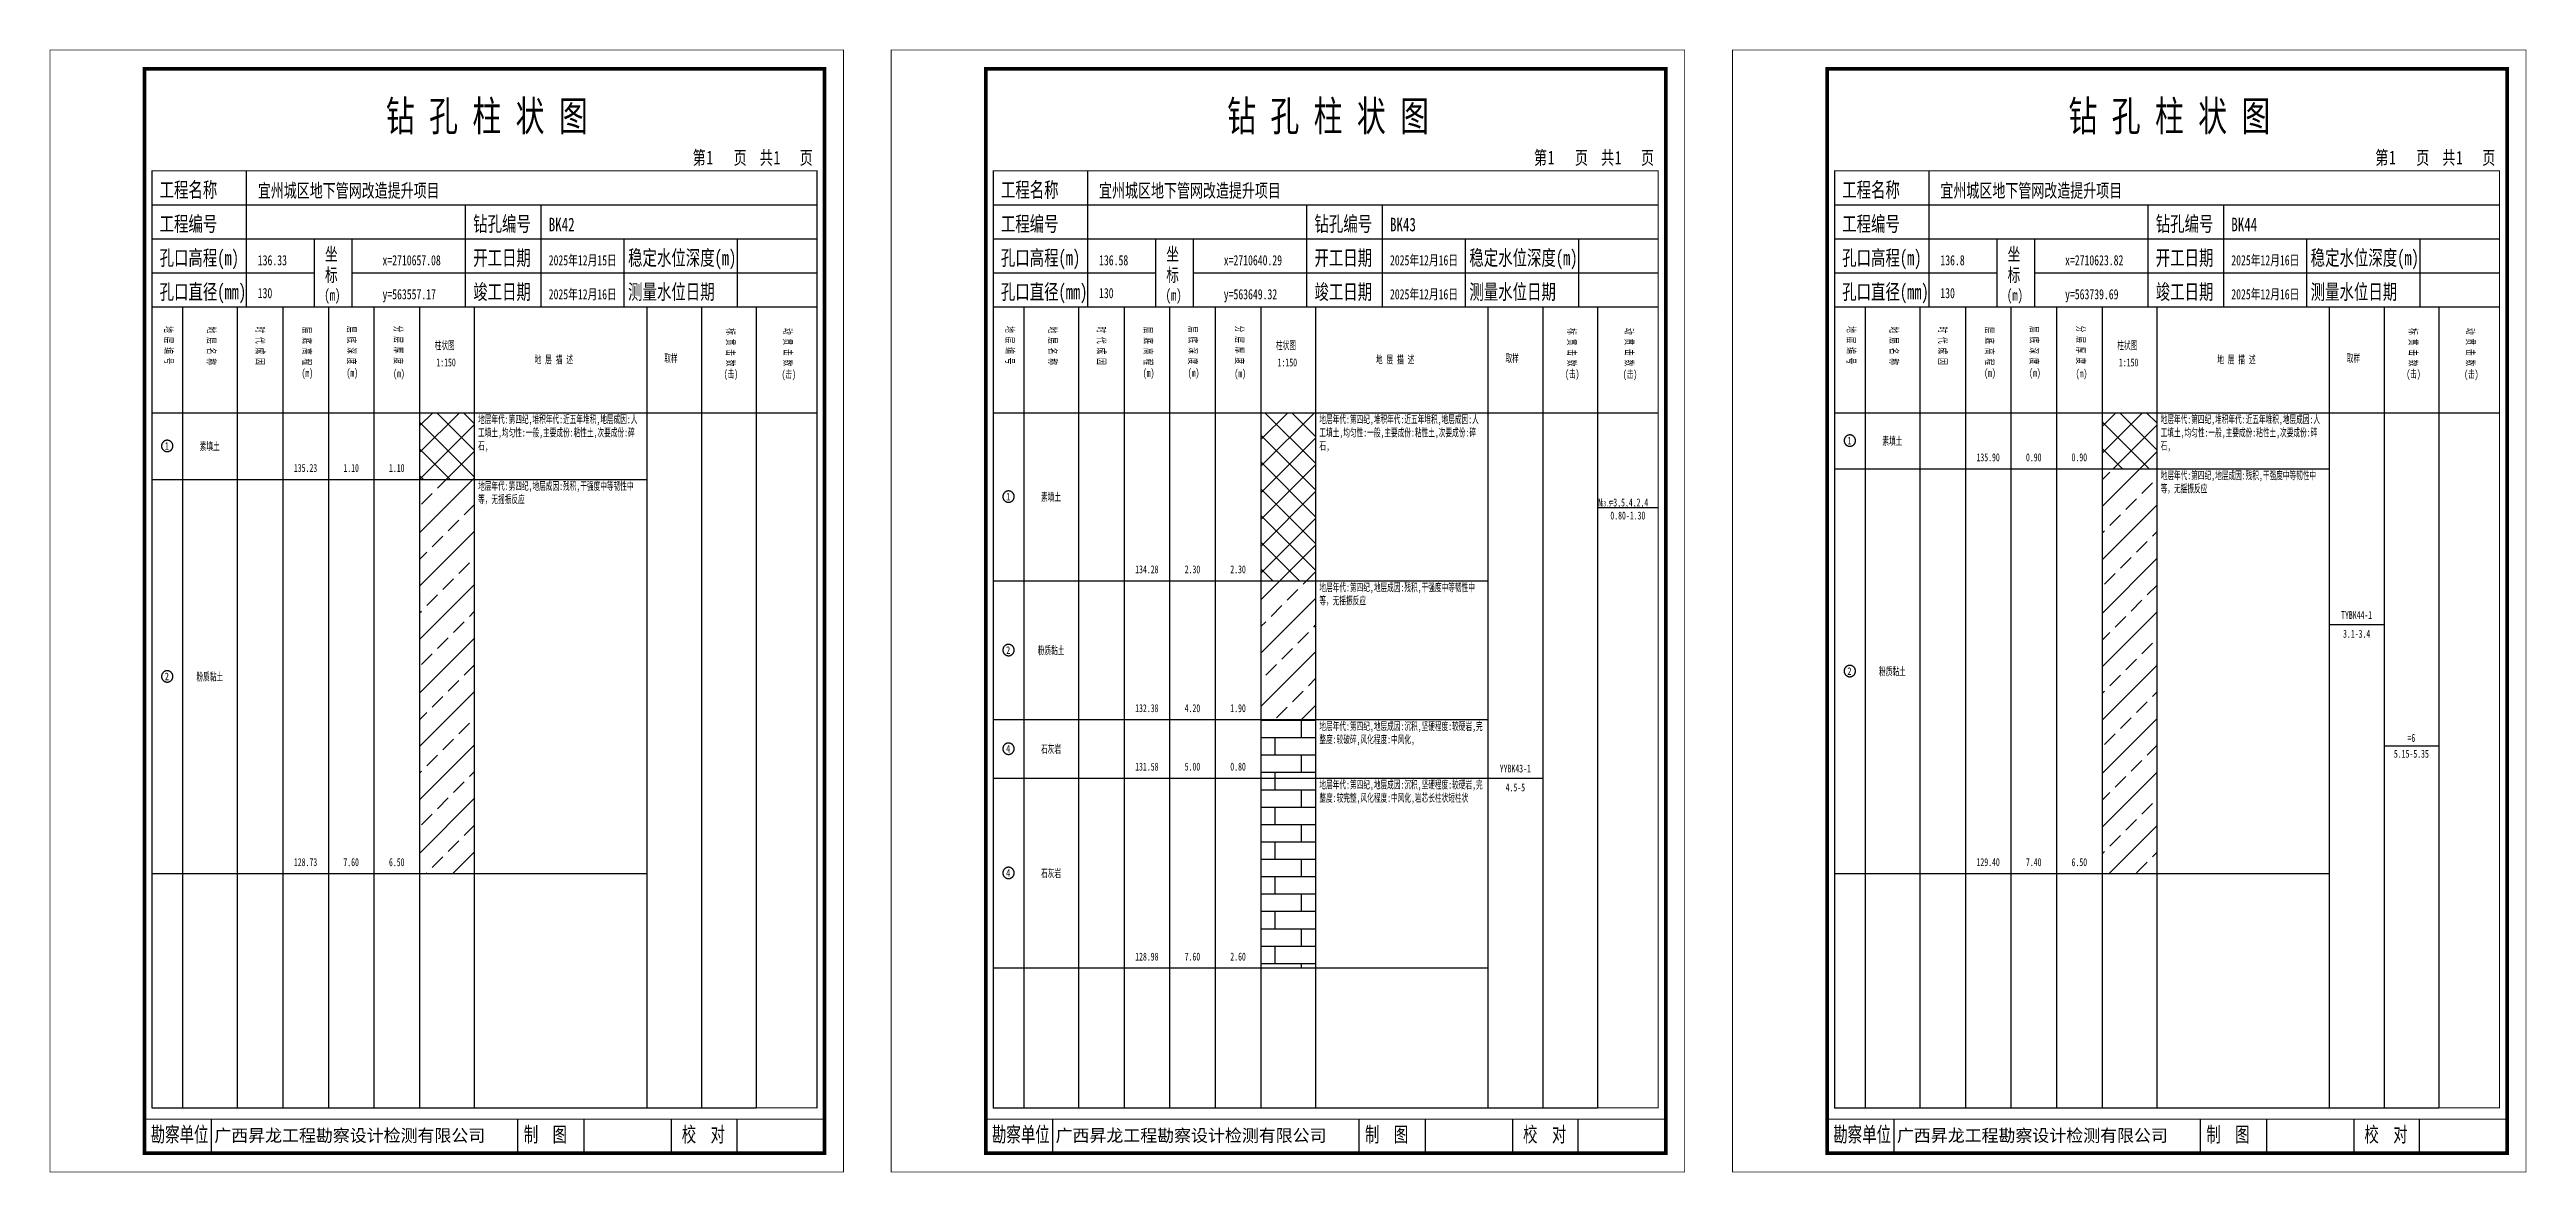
# Model space of a CAD drawing. Header units: millimetres. Extents: x 0 to 2711117, y 0 to 567555.
# Drawn here: x 12248 to 12903, y 0 to 297 of the extents above; entities that cross this region are included whole.
import ezdxf
from ezdxf.enums import TextEntityAlignment as Align

# ---------------------------------------------------------------- set-up
doc = ezdxf.new("R2010")
doc.units = ezdxf.units.MM
doc.layers.add('GICAD_POU_TEXTS', color=7, linetype='Continuous')
doc.layers.add('勘察点图例', color=7, linetype='Continuous')
doc.styles.add('HEAD_FONT', font='simfang.ttf', dxfattribs={"width": 0.6})
doc.styles.add('HEAD_FONT2', font='simfang.ttf', dxfattribs={"width": 0.6})
doc.styles.add('HT', font='simhei.ttf')
doc.styles.add('LZ_FONT', font='simfang.ttf', dxfattribs={"width": 0.7, "height": 8})
doc.styles.add('成果图图块', font='simfang.ttf', dxfattribs={"height": 2.5})
doc.styles.add('成果图表体', font='simfang.ttf', dxfattribs={"width": 0.6, "height": 2.1})
pattern_1 = [(45, (0, 0), (-3.535534, 3.535534), []), (135, (0, 0), (-3.535534, -3.535534), [])]
pattern_2 = [(45, (0, 0), (-7.071068, 7.071068), []), (45, (7.071, 0), (-7.071068, 7.071068), [4, -2])]
pattern_3 = [(0, (0, 0), (0, 4.6), []), (90, (0, 0), (-7, 4.6), [4.6, -4.6])]

# ---------------------------------------------------------------- blocks, each defined once
blk = doc.blocks.new('BK42')
for p, q in [((52, 229), (52, 265)), ((27, 256), (203, 256)), ((110, 229), (110, 256)), ((130, 229), (130, 256)), ((27, 247), (203, 247)), ((70, 229), (70, 247)), ((80, 229), (80, 247)), ((152, 229), (152, 247)), ((182, 229), (182, 247)), ((27, 238), (70, 238)), ((80, 238), (203, 238)), ((27, 229), (35.05, 229)), ((35.05, 229), (35.05, 17)), ((35.05, 229), (49.53, 229)), ((49.53, 229), (49.53, 17)), ((49.53, 229), (61.6, 229)), ((61.6, 229), (61.6, 17)), ((61.6, 229), (73.68, 229)), ((73.68, 229), (73.68, 17)), ((73.68, 229), (85.75, 229)), ((85.75, 229), (85.75, 17)), ((85.75, 229), (97.82, 229)), ((97.82, 229), (97.82, 17)), ((97.82, 229), (112.3, 229)), ((112.3, 229), (112.3, 17)), ((112.3, 229), (157.93, 229)), ((157.93, 229), (157.93, 17)), ((157.93, 229), (172.42, 229)), ((172.42, 229), (172.42, 17)), ((172.42, 229), (186.9, 229)), ((186.9, 229), (186.9, 17)), ((186.9, 229), (203, 229)), ((27, 201), (203, 201)), ((27, 17), (35.05, 17)), ((35.05, 17), (49.53, 17)), ((42.74, 4.95), (42.74, 13.95)), ((42.74, 4.95), (42.74, 13.95)), ((49.53, 17), (61.6, 17)), ((61.6, 17), (73.68, 17)), ((73.68, 17), (85.75, 17)), ((85.75, 17), (97.82, 17)), ((97.82, 17), (112.3, 17)), ((112.3, 17), (157.93, 17)), ((123.83, 4.95), (123.83, 13.95)), ((141.38, 4.95), (141.38, 13.95)), ((157.93, 17), (172.42, 17)), ((164.48, 4.95), (164.48, 13.95)), ((172.42, 17), (186.9, 17)), ((181.84, 4.95), (181.84, 13.95)), ((181.84, 4.95), (181.84, 13.95))]:
    blk.add_line(p, q)
for points, const_width in [([(0, 0), (210, 0), (210, 297), (0, 297)], 0.25), ([(25, 5), (205, 5), (205, 292), (25, 292)], 1), ([(27, 265), (203, 265), (203, 17), (27, 17)], 0.3)]:
    blk.add_lwpolyline(points, close=True, dxfattribs=dict(const_width=const_width))
at = {"const_width": 0.3}
for points in [[(27, 229), (203, 229)], [(25, 14), (205, 14)]]:
    blk.add_lwpolyline(points, dxfattribs=at)
at = {"style": 'LZ_FONT', "width": 0.7}
for s, height, p in [('钻 孔 柱 状 图', 8, (88.9, 275.54)), ('第', 3.6, (170.12, 266.7)), ('1', 3.6, (173.78, 266.75)), ('页', 3.6, (180.96, 266.7)), ('共', 3.6, (187.88, 266.7)), ('1', 3.6, (191.54, 266.7)), ('页', 3.6, (198.44, 266.7)), ('工程名称', 4, (29, 258)), ('宜州城区地下管网改造提升项目', 3.6, (55, 258)), ('工程编号', 4, (29, 249)), ('钻孔编号', 4, (112, 249)), ('BK42', 3.6, (132, 249)), ('孔口高程(m)', 4, (29, 240)), ('136.33', 2.7, (55, 240)), ('坐', 3.5, (72.79, 241.24)), ('x=2710657.08', 2.7, (88, 240)), ('开工日期', 4, (112, 240)), ('2025年12月15日', 2.7, (132, 240)), ('稳定水位深度(m)', 4, (153, 240)), ('标', 3.5, (72.79, 235.7)), ('孔口直径(mm)', 4, (29, 231)), ('130', 2.7, (54.98, 231.31)), ('(m) ', 3, (72.59, 230.65)), ('y=563557.17', 2.7, (88, 231)), ('竣工日期', 4, (112, 231)), ('2025年12月16日', 2.7, (132, 231)), ('测量水位日期', 4, (153, 231)), ('勘察单位', 4, (26.65, 7.95)), ('制  图', 4, (125.4, 7.95)), ('校  对', 4, (167.22, 7.95))]:
    blk.add_text(s, height=height, dxfattribs=at).set_placement(p)
at = {"style": 'HT'}
blk.add_text('广西昇龙工程勘察设计检测有限公司', height=3.2865, dxfattribs=at).set_placement((43.48, 8.02))
at = {"char_height": 2.1, "width": 22.806, "attachment_point": 1, "rotation": 270, "style": 'HEAD_FONT'}
for s, insert in [('地 层 编 号', (32.46, 223.92)), ('地 层 名 称', (43.79, 223.76)), ('时 代 成 因', (56.67, 223.83)), ('层 底 高 程', (69.07, 223.71)), ('层 底 深 度', (80.9, 223.91)), ('分 层 厚 度', (93.26, 224.01)), ('标 贯 击 数', (181.21, 223.37)), ('动 贯 击 数', (196.38, 223.43))]:
    blk.add_mtext(s, dxfattribs=dict(at, insert=insert))
at = {"char_height": 2.1, "attachment_point": 1}
for s, insert, width, style in [('柱状图', (101.82, 219.87), 7.855, 'HEAD_FONT2'), ('地 层 描 述', (128.29, 216.11), 22.0781, 'HEAD_FONT2'), ('取样', (162.58, 216.44), 7.855, 'HEAD_FONT2'), ('(m)', (66.58, 212.56), 4.7944, 'HEAD_FONT'), ('(m)', (78.47, 212.61), 4.7944, 'HEAD_FONT'), ('(m)', (90.81, 212.43), 4.7944, 'HEAD_FONT'), ('1:150', (102.26, 215.36), 6.9223, 'HEAD_FONT2'), ('(击)', (178.33, 212.31), 7.855, 'HEAD_FONT2'), ('(击)', (193.64, 212.22), 7.855, 'HEAD_FONT2')]:
    blk.add_mtext(s, dxfattribs=dict(at, insert=insert, width=width, style=style))
blk = doc.blocks.new('BK42_0')
at = {"color": 7}
blk.add_polyline3d([(-1.5, 0.02, 0), (-1.5, -0.06, 0), (-1.49, -0.13, 0), (-1.48, -0.2, 0), (-1.47, -0.28, 0), (-1.46, -0.35, 0), (-1.44, -0.42, 0), (-1.41, -0.49, 0), (-1.39, -0.56, 0), (-1.36, -0.63, 0), (-1.32, -0.69, 0), (-1.29, -0.76, 0), (-1.25, -0.82, 0), (-1.2, -0.88, 0), (-1.16, -0.94, 0), (-1.11, -0.99, 0), (-1.06, -1.04, 0), (-1.01, -1.1, 0), (-0.95, -1.14, 0), (-0.89, -1.19, 0), (-0.83, -1.23, 0), (-0.77, -1.27, 0), (-0.71, -1.31, 0), (-0.64, -1.34, 0), (-0.57, -1.37, 0), (-0.51, -1.4, 0), (-0.44, -1.42, 0), (-0.36, -1.44, 0), (-0.29, -1.46, 0), (-0.22, -1.47, 0), (-0.15, -1.48, 0), (-0.07, -1.48, 0), (0, -1.48, 0), (0.07, -1.48, 0), (0.15, -1.48, 0), (0.22, -1.47, 0), (0.29, -1.46, 0), (0.36, -1.44, 0), (0.44, -1.42, 0), (0.51, -1.4, 0), (0.57, -1.37, 0), (0.64, -1.34, 0), (0.71, -1.31, 0), (0.77, -1.27, 0), (0.83, -1.23, 0), (0.89, -1.19, 0), (0.95, -1.14, 0), (1.01, -1.1, 0), (1.06, -1.04, 0), (1.11, -0.99, 0), (1.16, -0.94, 0), (1.2, -0.88, 0), (1.25, -0.82, 0), (1.29, -0.76, 0), (1.32, -0.69, 0), (1.36, -0.63, 0), (1.39, -0.56, 0), (1.41, -0.49, 0), (1.44, -0.42, 0), (1.46, -0.35, 0), (1.47, -0.28, 0), (1.48, -0.2, 0), (1.49, -0.13, 0), (1.5, -0.06, 0), (1.5, 0.02, 0), (1.5, 0.09, 0), (1.49, 0.16, 0), (1.48, 0.24, 0), (1.47, 0.31, 0), (1.46, 0.38, 0), (1.44, 0.45, 0), (1.41, 0.52, 0), (1.39, 0.59, 0), (1.36, 0.66, 0), (1.32, 0.72, 0), (1.29, 0.79, 0), (1.25, 0.85, 0), (1.2, 0.91, 0), (1.16, 0.97, 0), (1.11, 1.02, 0), (1.06, 1.08, 0), (1.01, 1.13, 0), (0.95, 1.18, 0), (0.89, 1.22, 0), (0.83, 1.26, 0), (0.77, 1.3, 0), (0.71, 1.34, 0), (0.64, 1.37, 0), (0.57, 1.4, 0), (0.51, 1.43, 0), (0.44, 1.45, 0), (0.36, 1.47, 0), (0.29, 1.49, 0), (0.22, 1.5, 0), (0.15, 1.51, 0), (0.07, 1.51, 0), (0, 1.52, 0), (-0.07, 1.51, 0), (-0.15, 1.51, 0), (-0.22, 1.5, 0), (-0.29, 1.49, 0), (-0.36, 1.47, 0), (-0.44, 1.45, 0), (-0.51, 1.43, 0), (-0.57, 1.4, 0), (-0.64, 1.37, 0), (-0.71, 1.34, 0), (-0.77, 1.3, 0), (-0.83, 1.26, 0), (-0.89, 1.22, 0), (-0.95, 1.18, 0), (-1.01, 1.13, 0), (-1.06, 1.08, 0), (-1.11, 1.02, 0), (-1.16, 0.97, 0), (-1.2, 0.91, 0), (-1.25, 0.85, 0), (-1.29, 0.79, 0), (-1.32, 0.72, 0), (-1.36, 0.66, 0), (-1.39, 0.59, 0), (-1.41, 0.52, 0), (-1.44, 0.45, 0), (-1.46, 0.38, 0), (-1.47, 0.31, 0), (-1.48, 0.24, 0), (-1.49, 0.16, 0), (-1.5, 0.09, 0), (-1.5, 0.02, 0)], dxfattribs=at)
at = {"layer": 'GICAD_POU_TEXTS', "color": 7, "style": '成果图图块', "width": 0.7}
blk.add_text('1', height=2, dxfattribs=at).set_placement((-0.09, -0.99), align=Align.CENTER)
blk = doc.blocks.new('BK42_1')
at = {"color": 7}
blk.add_polyline3d([(-1.5, 0.02, 0), (-1.5, -0.06, 0), (-1.49, -0.13, 0), (-1.48, -0.2, 0), (-1.47, -0.28, 0), (-1.46, -0.35, 0), (-1.44, -0.42, 0), (-1.41, -0.49, 0), (-1.39, -0.56, 0), (-1.36, -0.63, 0), (-1.32, -0.69, 0), (-1.29, -0.76, 0), (-1.25, -0.82, 0), (-1.2, -0.88, 0), (-1.16, -0.94, 0), (-1.11, -0.99, 0), (-1.06, -1.04, 0), (-1.01, -1.1, 0), (-0.95, -1.14, 0), (-0.89, -1.19, 0), (-0.83, -1.23, 0), (-0.77, -1.27, 0), (-0.71, -1.31, 0), (-0.64, -1.34, 0), (-0.57, -1.37, 0), (-0.51, -1.4, 0), (-0.44, -1.42, 0), (-0.36, -1.44, 0), (-0.29, -1.46, 0), (-0.22, -1.47, 0), (-0.15, -1.48, 0), (-0.07, -1.48, 0), (0, -1.48, 0), (0.07, -1.48, 0), (0.15, -1.48, 0), (0.22, -1.47, 0), (0.29, -1.46, 0), (0.36, -1.44, 0), (0.44, -1.42, 0), (0.51, -1.4, 0), (0.57, -1.37, 0), (0.64, -1.34, 0), (0.71, -1.31, 0), (0.77, -1.27, 0), (0.83, -1.23, 0), (0.89, -1.19, 0), (0.95, -1.14, 0), (1.01, -1.1, 0), (1.06, -1.04, 0), (1.11, -0.99, 0), (1.16, -0.94, 0), (1.2, -0.88, 0), (1.25, -0.82, 0), (1.29, -0.76, 0), (1.32, -0.69, 0), (1.36, -0.63, 0), (1.39, -0.56, 0), (1.41, -0.49, 0), (1.44, -0.42, 0), (1.46, -0.35, 0), (1.47, -0.28, 0), (1.48, -0.2, 0), (1.49, -0.13, 0), (1.5, -0.06, 0), (1.5, 0.02, 0), (1.5, 0.09, 0), (1.49, 0.16, 0), (1.48, 0.24, 0), (1.47, 0.31, 0), (1.46, 0.38, 0), (1.44, 0.45, 0), (1.41, 0.52, 0), (1.39, 0.59, 0), (1.36, 0.66, 0), (1.32, 0.72, 0), (1.29, 0.79, 0), (1.25, 0.85, 0), (1.2, 0.91, 0), (1.16, 0.97, 0), (1.11, 1.02, 0), (1.06, 1.08, 0), (1.01, 1.13, 0), (0.95, 1.18, 0), (0.89, 1.22, 0), (0.83, 1.26, 0), (0.77, 1.3, 0), (0.71, 1.34, 0), (0.64, 1.37, 0), (0.57, 1.4, 0), (0.51, 1.43, 0), (0.44, 1.45, 0), (0.36, 1.47, 0), (0.29, 1.49, 0), (0.22, 1.5, 0), (0.15, 1.51, 0), (0.07, 1.51, 0), (0, 1.52, 0), (-0.07, 1.51, 0), (-0.15, 1.51, 0), (-0.22, 1.5, 0), (-0.29, 1.49, 0), (-0.36, 1.47, 0), (-0.44, 1.45, 0), (-0.51, 1.43, 0), (-0.57, 1.4, 0), (-0.64, 1.37, 0), (-0.71, 1.34, 0), (-0.77, 1.3, 0), (-0.83, 1.26, 0), (-0.89, 1.22, 0), (-0.95, 1.18, 0), (-1.01, 1.13, 0), (-1.06, 1.08, 0), (-1.11, 1.02, 0), (-1.16, 0.97, 0), (-1.2, 0.91, 0), (-1.25, 0.85, 0), (-1.29, 0.79, 0), (-1.32, 0.72, 0), (-1.36, 0.66, 0), (-1.39, 0.59, 0), (-1.41, 0.52, 0), (-1.44, 0.45, 0), (-1.46, 0.38, 0), (-1.47, 0.31, 0), (-1.48, 0.24, 0), (-1.49, 0.16, 0), (-1.5, 0.09, 0), (-1.5, 0.02, 0)], dxfattribs=at)
at = {"layer": 'GICAD_POU_TEXTS', "color": 7, "style": '成果图图块', "width": 0.7}
blk.add_text('2', height=2, dxfattribs=at).set_placement((-0.09, -0.99), align=Align.CENTER)
blk = doc.blocks.new('BK43')
for p, q in [((52, 229), (52, 265)), ((27, 256), (203, 256)), ((110, 229), (110, 256)), ((130, 229), (130, 256)), ((27, 247), (203, 247)), ((70, 229), (70, 247)), ((80, 229), (80, 247)), ((152, 229), (152, 247)), ((182, 229), (182, 247)), ((27, 238), (70, 238)), ((80, 238), (203, 238)), ((27, 229), (35.05, 229)), ((35.05, 229), (35.05, 17)), ((35.05, 229), (49.53, 229)), ((49.53, 229), (49.53, 17)), ((49.53, 229), (61.6, 229)), ((61.6, 229), (61.6, 17)), ((61.6, 229), (73.68, 229)), ((73.68, 229), (73.68, 17)), ((73.68, 229), (85.75, 229)), ((85.75, 229), (85.75, 17)), ((85.75, 229), (97.82, 229)), ((97.82, 229), (97.82, 17)), ((97.82, 229), (112.3, 229)), ((112.3, 229), (112.3, 17)), ((112.3, 229), (157.93, 229)), ((157.93, 229), (157.93, 17)), ((157.93, 229), (172.42, 229)), ((172.42, 229), (172.42, 17)), ((172.42, 229), (186.9, 229)), ((186.9, 229), (186.9, 17)), ((186.9, 229), (203, 229)), ((27, 201), (203, 201)), ((27, 17), (35.05, 17)), ((35.05, 17), (49.53, 17)), ((42.74, 4.95), (42.74, 13.95)), ((42.74, 4.95), (42.74, 13.95)), ((49.53, 17), (61.6, 17)), ((61.6, 17), (73.68, 17)), ((73.68, 17), (85.75, 17)), ((85.75, 17), (97.82, 17)), ((97.82, 17), (112.3, 17)), ((112.3, 17), (157.93, 17)), ((123.83, 4.95), (123.83, 13.95)), ((141.38, 4.95), (141.38, 13.95)), ((157.93, 17), (172.42, 17)), ((164.48, 4.95), (164.48, 13.95)), ((172.42, 17), (186.9, 17)), ((181.84, 4.95), (181.84, 13.95)), ((181.84, 4.95), (181.84, 13.95))]:
    blk.add_line(p, q)
for points, const_width in [([(0, 0), (210, 0), (210, 297), (0, 297)], 0.25), ([(25, 5), (205, 5), (205, 292), (25, 292)], 1), ([(27, 265), (203, 265), (203, 17), (27, 17)], 0.3)]:
    blk.add_lwpolyline(points, close=True, dxfattribs=dict(const_width=const_width))
at = {"const_width": 0.3}
for points in [[(27, 229), (203, 229)], [(25, 14), (205, 14)]]:
    blk.add_lwpolyline(points, dxfattribs=at)
at = {"style": 'LZ_FONT', "width": 0.7}
for s, height, p in [('钻 孔 柱 状 图', 8, (88.9, 275.54)), ('第', 3.6, (170.12, 266.7)), ('1', 3.6, (173.78, 266.75)), ('页', 3.6, (180.96, 266.7)), ('共', 3.6, (187.88, 266.7)), ('1', 3.6, (191.54, 266.7)), ('页', 3.6, (198.44, 266.7)), ('工程名称', 4, (29, 258)), ('宜州城区地下管网改造提升项目', 3.6, (55, 258)), ('工程编号', 4, (29, 249)), ('钻孔编号', 4, (112, 249)), ('BK43', 3.6, (132, 249)), ('孔口高程(m)', 4, (29, 240)), ('136.58', 2.7, (55, 240)), ('坐', 3.5, (72.79, 241.24)), ('x=2710640.29', 2.7, (88, 240)), ('开工日期', 4, (112, 240)), ('2025年12月16日', 2.7, (132, 240)), ('稳定水位深度(m)', 4, (153, 240)), ('标', 3.5, (72.79, 235.7)), ('孔口直径(mm)', 4, (29, 231)), ('130', 2.7, (54.98, 231.31)), ('(m) ', 3, (72.59, 230.65)), ('y=563649.32', 2.7, (88, 231)), ('竣工日期', 4, (112, 231)), ('2025年12月16日', 2.7, (132, 231)), ('测量水位日期', 4, (153, 231)), ('勘察单位', 4, (26.65, 7.95)), ('制  图', 4, (125.4, 7.95)), ('校  对', 4, (167.22, 7.95))]:
    blk.add_text(s, height=height, dxfattribs=at).set_placement(p)
at = {"style": 'HT'}
blk.add_text('广西昇龙工程勘察设计检测有限公司', height=3.2865, dxfattribs=at).set_placement((43.48, 8.02))
at = {"char_height": 2.1, "width": 22.806, "attachment_point": 1, "rotation": 270, "style": 'HEAD_FONT'}
for s, insert in [('地 层 编 号', (32.46, 223.92)), ('地 层 名 称', (43.79, 223.76)), ('时 代 成 因', (56.67, 223.83)), ('层 底 高 程', (69.07, 223.71)), ('层 底 深 度', (80.9, 223.91)), ('分 层 厚 度', (93.26, 224.01)), ('标 贯 击 数', (181.21, 223.37)), ('动 贯 击 数', (196.38, 223.43))]:
    blk.add_mtext(s, dxfattribs=dict(at, insert=insert))
at = {"char_height": 2.1, "attachment_point": 1}
for s, insert, width, style in [('柱状图', (101.82, 219.87), 7.855, 'HEAD_FONT2'), ('地 层 描 述', (128.29, 216.11), 22.0781, 'HEAD_FONT2'), ('取样', (162.58, 216.44), 7.855, 'HEAD_FONT2'), ('(m)', (66.58, 212.56), 4.7944, 'HEAD_FONT'), ('(m)', (78.47, 212.61), 4.7944, 'HEAD_FONT'), ('(m)', (90.81, 212.43), 4.7944, 'HEAD_FONT'), ('1:150', (102.26, 215.36), 6.9223, 'HEAD_FONT2'), ('(击)', (178.33, 212.31), 7.855, 'HEAD_FONT2'), ('(击)', (193.64, 212.22), 7.855, 'HEAD_FONT2')]:
    blk.add_mtext(s, dxfattribs=dict(at, insert=insert, width=width, style=style))
blk = doc.blocks.new('BK43_0')
at = {"color": 7}
blk.add_polyline3d([(-1.5, 0.02, 0), (-1.5, -0.06, 0), (-1.49, -0.13, 0), (-1.48, -0.2, 0), (-1.47, -0.28, 0), (-1.46, -0.35, 0), (-1.44, -0.42, 0), (-1.41, -0.49, 0), (-1.39, -0.56, 0), (-1.36, -0.63, 0), (-1.32, -0.69, 0), (-1.29, -0.76, 0), (-1.25, -0.82, 0), (-1.2, -0.88, 0), (-1.16, -0.94, 0), (-1.11, -0.99, 0), (-1.06, -1.04, 0), (-1.01, -1.1, 0), (-0.95, -1.14, 0), (-0.89, -1.19, 0), (-0.83, -1.23, 0), (-0.77, -1.27, 0), (-0.71, -1.31, 0), (-0.64, -1.34, 0), (-0.57, -1.37, 0), (-0.51, -1.4, 0), (-0.44, -1.42, 0), (-0.36, -1.44, 0), (-0.29, -1.46, 0), (-0.22, -1.47, 0), (-0.15, -1.48, 0), (-0.07, -1.48, 0), (0, -1.48, 0), (0.07, -1.48, 0), (0.15, -1.48, 0), (0.22, -1.47, 0), (0.29, -1.46, 0), (0.36, -1.44, 0), (0.44, -1.42, 0), (0.51, -1.4, 0), (0.57, -1.37, 0), (0.64, -1.34, 0), (0.71, -1.31, 0), (0.77, -1.27, 0), (0.83, -1.23, 0), (0.89, -1.19, 0), (0.95, -1.14, 0), (1.01, -1.1, 0), (1.06, -1.04, 0), (1.11, -0.99, 0), (1.16, -0.94, 0), (1.2, -0.88, 0), (1.25, -0.82, 0), (1.29, -0.76, 0), (1.32, -0.69, 0), (1.36, -0.63, 0), (1.39, -0.56, 0), (1.41, -0.49, 0), (1.44, -0.42, 0), (1.46, -0.35, 0), (1.47, -0.28, 0), (1.48, -0.2, 0), (1.49, -0.13, 0), (1.5, -0.06, 0), (1.5, 0.02, 0), (1.5, 0.09, 0), (1.49, 0.16, 0), (1.48, 0.24, 0), (1.47, 0.31, 0), (1.46, 0.38, 0), (1.44, 0.45, 0), (1.41, 0.52, 0), (1.39, 0.59, 0), (1.36, 0.66, 0), (1.32, 0.72, 0), (1.29, 0.79, 0), (1.25, 0.85, 0), (1.2, 0.91, 0), (1.16, 0.97, 0), (1.11, 1.02, 0), (1.06, 1.08, 0), (1.01, 1.13, 0), (0.95, 1.18, 0), (0.89, 1.22, 0), (0.83, 1.26, 0), (0.77, 1.3, 0), (0.71, 1.34, 0), (0.64, 1.37, 0), (0.57, 1.4, 0), (0.51, 1.43, 0), (0.44, 1.45, 0), (0.36, 1.47, 0), (0.29, 1.49, 0), (0.22, 1.5, 0), (0.15, 1.51, 0), (0.07, 1.51, 0), (0, 1.52, 0), (-0.07, 1.51, 0), (-0.15, 1.51, 0), (-0.22, 1.5, 0), (-0.29, 1.49, 0), (-0.36, 1.47, 0), (-0.44, 1.45, 0), (-0.51, 1.43, 0), (-0.57, 1.4, 0), (-0.64, 1.37, 0), (-0.71, 1.34, 0), (-0.77, 1.3, 0), (-0.83, 1.26, 0), (-0.89, 1.22, 0), (-0.95, 1.18, 0), (-1.01, 1.13, 0), (-1.06, 1.08, 0), (-1.11, 1.02, 0), (-1.16, 0.97, 0), (-1.2, 0.91, 0), (-1.25, 0.85, 0), (-1.29, 0.79, 0), (-1.32, 0.72, 0), (-1.36, 0.66, 0), (-1.39, 0.59, 0), (-1.41, 0.52, 0), (-1.44, 0.45, 0), (-1.46, 0.38, 0), (-1.47, 0.31, 0), (-1.48, 0.24, 0), (-1.49, 0.16, 0), (-1.5, 0.09, 0), (-1.5, 0.02, 0)], dxfattribs=at)
at = {"layer": 'GICAD_POU_TEXTS', "color": 7, "style": '成果图图块', "width": 0.7}
blk.add_text('1', height=2, dxfattribs=at).set_placement((-0.09, -0.99), align=Align.CENTER)
blk = doc.blocks.new('BK43_1')
at = {"color": 7}
blk.add_polyline3d([(-1.5, 0.02, 0), (-1.5, -0.06, 0), (-1.49, -0.13, 0), (-1.48, -0.2, 0), (-1.47, -0.28, 0), (-1.46, -0.35, 0), (-1.44, -0.42, 0), (-1.41, -0.49, 0), (-1.39, -0.56, 0), (-1.36, -0.63, 0), (-1.32, -0.69, 0), (-1.29, -0.76, 0), (-1.25, -0.82, 0), (-1.2, -0.88, 0), (-1.16, -0.94, 0), (-1.11, -0.99, 0), (-1.06, -1.04, 0), (-1.01, -1.1, 0), (-0.95, -1.14, 0), (-0.89, -1.19, 0), (-0.83, -1.23, 0), (-0.77, -1.27, 0), (-0.71, -1.31, 0), (-0.64, -1.34, 0), (-0.57, -1.37, 0), (-0.51, -1.4, 0), (-0.44, -1.42, 0), (-0.36, -1.44, 0), (-0.29, -1.46, 0), (-0.22, -1.47, 0), (-0.15, -1.48, 0), (-0.07, -1.48, 0), (0, -1.48, 0), (0.07, -1.48, 0), (0.15, -1.48, 0), (0.22, -1.47, 0), (0.29, -1.46, 0), (0.36, -1.44, 0), (0.44, -1.42, 0), (0.51, -1.4, 0), (0.57, -1.37, 0), (0.64, -1.34, 0), (0.71, -1.31, 0), (0.77, -1.27, 0), (0.83, -1.23, 0), (0.89, -1.19, 0), (0.95, -1.14, 0), (1.01, -1.1, 0), (1.06, -1.04, 0), (1.11, -0.99, 0), (1.16, -0.94, 0), (1.2, -0.88, 0), (1.25, -0.82, 0), (1.29, -0.76, 0), (1.32, -0.69, 0), (1.36, -0.63, 0), (1.39, -0.56, 0), (1.41, -0.49, 0), (1.44, -0.42, 0), (1.46, -0.35, 0), (1.47, -0.28, 0), (1.48, -0.2, 0), (1.49, -0.13, 0), (1.5, -0.06, 0), (1.5, 0.02, 0), (1.5, 0.09, 0), (1.49, 0.16, 0), (1.48, 0.24, 0), (1.47, 0.31, 0), (1.46, 0.38, 0), (1.44, 0.45, 0), (1.41, 0.52, 0), (1.39, 0.59, 0), (1.36, 0.66, 0), (1.32, 0.72, 0), (1.29, 0.79, 0), (1.25, 0.85, 0), (1.2, 0.91, 0), (1.16, 0.97, 0), (1.11, 1.02, 0), (1.06, 1.08, 0), (1.01, 1.13, 0), (0.95, 1.18, 0), (0.89, 1.22, 0), (0.83, 1.26, 0), (0.77, 1.3, 0), (0.71, 1.34, 0), (0.64, 1.37, 0), (0.57, 1.4, 0), (0.51, 1.43, 0), (0.44, 1.45, 0), (0.36, 1.47, 0), (0.29, 1.49, 0), (0.22, 1.5, 0), (0.15, 1.51, 0), (0.07, 1.51, 0), (0, 1.52, 0), (-0.07, 1.51, 0), (-0.15, 1.51, 0), (-0.22, 1.5, 0), (-0.29, 1.49, 0), (-0.36, 1.47, 0), (-0.44, 1.45, 0), (-0.51, 1.43, 0), (-0.57, 1.4, 0), (-0.64, 1.37, 0), (-0.71, 1.34, 0), (-0.77, 1.3, 0), (-0.83, 1.26, 0), (-0.89, 1.22, 0), (-0.95, 1.18, 0), (-1.01, 1.13, 0), (-1.06, 1.08, 0), (-1.11, 1.02, 0), (-1.16, 0.97, 0), (-1.2, 0.91, 0), (-1.25, 0.85, 0), (-1.29, 0.79, 0), (-1.32, 0.72, 0), (-1.36, 0.66, 0), (-1.39, 0.59, 0), (-1.41, 0.52, 0), (-1.44, 0.45, 0), (-1.46, 0.38, 0), (-1.47, 0.31, 0), (-1.48, 0.24, 0), (-1.49, 0.16, 0), (-1.5, 0.09, 0), (-1.5, 0.02, 0)], dxfattribs=at)
at = {"layer": 'GICAD_POU_TEXTS', "color": 7, "style": '成果图图块', "width": 0.7}
blk.add_text('2', height=2, dxfattribs=at).set_placement((-0.09, -0.99), align=Align.CENTER)
blk = doc.blocks.new('BK43_2')
at = {"color": 7}
blk.add_polyline3d([(-1.5, 0.02, 0), (-1.5, -0.06, 0), (-1.49, -0.13, 0), (-1.48, -0.2, 0), (-1.47, -0.28, 0), (-1.46, -0.35, 0), (-1.44, -0.42, 0), (-1.41, -0.49, 0), (-1.39, -0.56, 0), (-1.36, -0.63, 0), (-1.32, -0.69, 0), (-1.29, -0.76, 0), (-1.25, -0.82, 0), (-1.2, -0.88, 0), (-1.16, -0.94, 0), (-1.11, -0.99, 0), (-1.06, -1.04, 0), (-1.01, -1.1, 0), (-0.95, -1.14, 0), (-0.89, -1.19, 0), (-0.83, -1.23, 0), (-0.77, -1.27, 0), (-0.71, -1.31, 0), (-0.64, -1.34, 0), (-0.57, -1.37, 0), (-0.51, -1.4, 0), (-0.44, -1.42, 0), (-0.36, -1.44, 0), (-0.29, -1.46, 0), (-0.22, -1.47, 0), (-0.15, -1.48, 0), (-0.07, -1.48, 0), (0, -1.48, 0), (0.07, -1.48, 0), (0.15, -1.48, 0), (0.22, -1.47, 0), (0.29, -1.46, 0), (0.36, -1.44, 0), (0.44, -1.42, 0), (0.51, -1.4, 0), (0.57, -1.37, 0), (0.64, -1.34, 0), (0.71, -1.31, 0), (0.77, -1.27, 0), (0.83, -1.23, 0), (0.89, -1.19, 0), (0.95, -1.14, 0), (1.01, -1.1, 0), (1.06, -1.04, 0), (1.11, -0.99, 0), (1.16, -0.94, 0), (1.2, -0.88, 0), (1.25, -0.82, 0), (1.29, -0.76, 0), (1.32, -0.69, 0), (1.36, -0.63, 0), (1.39, -0.56, 0), (1.41, -0.49, 0), (1.44, -0.42, 0), (1.46, -0.35, 0), (1.47, -0.28, 0), (1.48, -0.2, 0), (1.49, -0.13, 0), (1.5, -0.06, 0), (1.5, 0.02, 0), (1.5, 0.09, 0), (1.49, 0.16, 0), (1.48, 0.24, 0), (1.47, 0.31, 0), (1.46, 0.38, 0), (1.44, 0.45, 0), (1.41, 0.52, 0), (1.39, 0.59, 0), (1.36, 0.66, 0), (1.32, 0.72, 0), (1.29, 0.79, 0), (1.25, 0.85, 0), (1.2, 0.91, 0), (1.16, 0.97, 0), (1.11, 1.02, 0), (1.06, 1.08, 0), (1.01, 1.13, 0), (0.95, 1.18, 0), (0.89, 1.22, 0), (0.83, 1.26, 0), (0.77, 1.3, 0), (0.71, 1.34, 0), (0.64, 1.37, 0), (0.57, 1.4, 0), (0.51, 1.43, 0), (0.44, 1.45, 0), (0.36, 1.47, 0), (0.29, 1.49, 0), (0.22, 1.5, 0), (0.15, 1.51, 0), (0.07, 1.51, 0), (0, 1.52, 0), (-0.07, 1.51, 0), (-0.15, 1.51, 0), (-0.22, 1.5, 0), (-0.29, 1.49, 0), (-0.36, 1.47, 0), (-0.44, 1.45, 0), (-0.51, 1.43, 0), (-0.57, 1.4, 0), (-0.64, 1.37, 0), (-0.71, 1.34, 0), (-0.77, 1.3, 0), (-0.83, 1.26, 0), (-0.89, 1.22, 0), (-0.95, 1.18, 0), (-1.01, 1.13, 0), (-1.06, 1.08, 0), (-1.11, 1.02, 0), (-1.16, 0.97, 0), (-1.2, 0.91, 0), (-1.25, 0.85, 0), (-1.29, 0.79, 0), (-1.32, 0.72, 0), (-1.36, 0.66, 0), (-1.39, 0.59, 0), (-1.41, 0.52, 0), (-1.44, 0.45, 0), (-1.46, 0.38, 0), (-1.47, 0.31, 0), (-1.48, 0.24, 0), (-1.49, 0.16, 0), (-1.5, 0.09, 0), (-1.5, 0.02, 0)], dxfattribs=at)
at = {"layer": 'GICAD_POU_TEXTS', "color": 7, "style": '成果图图块', "width": 0.7}
blk.add_text('4', height=2, dxfattribs=at).set_placement((-0.09, -0.99), align=Align.CENTER)
blk = doc.blocks.new('BK43_3')
at = {"color": 7}
blk.add_polyline3d([(-1.5, 0.02, 0), (-1.5, -0.06, 0), (-1.49, -0.13, 0), (-1.48, -0.2, 0), (-1.47, -0.28, 0), (-1.46, -0.35, 0), (-1.44, -0.42, 0), (-1.41, -0.49, 0), (-1.39, -0.56, 0), (-1.36, -0.63, 0), (-1.32, -0.69, 0), (-1.29, -0.76, 0), (-1.25, -0.82, 0), (-1.2, -0.88, 0), (-1.16, -0.94, 0), (-1.11, -0.99, 0), (-1.06, -1.04, 0), (-1.01, -1.1, 0), (-0.95, -1.14, 0), (-0.89, -1.19, 0), (-0.83, -1.23, 0), (-0.77, -1.27, 0), (-0.71, -1.31, 0), (-0.64, -1.34, 0), (-0.57, -1.37, 0), (-0.51, -1.4, 0), (-0.44, -1.42, 0), (-0.36, -1.44, 0), (-0.29, -1.46, 0), (-0.22, -1.47, 0), (-0.15, -1.48, 0), (-0.07, -1.48, 0), (0, -1.48, 0), (0.07, -1.48, 0), (0.15, -1.48, 0), (0.22, -1.47, 0), (0.29, -1.46, 0), (0.36, -1.44, 0), (0.44, -1.42, 0), (0.51, -1.4, 0), (0.57, -1.37, 0), (0.64, -1.34, 0), (0.71, -1.31, 0), (0.77, -1.27, 0), (0.83, -1.23, 0), (0.89, -1.19, 0), (0.95, -1.14, 0), (1.01, -1.1, 0), (1.06, -1.04, 0), (1.11, -0.99, 0), (1.16, -0.94, 0), (1.2, -0.88, 0), (1.25, -0.82, 0), (1.29, -0.76, 0), (1.32, -0.69, 0), (1.36, -0.63, 0), (1.39, -0.56, 0), (1.41, -0.49, 0), (1.44, -0.42, 0), (1.46, -0.35, 0), (1.47, -0.28, 0), (1.48, -0.2, 0), (1.49, -0.13, 0), (1.5, -0.06, 0), (1.5, 0.02, 0), (1.5, 0.09, 0), (1.49, 0.16, 0), (1.48, 0.24, 0), (1.47, 0.31, 0), (1.46, 0.38, 0), (1.44, 0.45, 0), (1.41, 0.52, 0), (1.39, 0.59, 0), (1.36, 0.66, 0), (1.32, 0.72, 0), (1.29, 0.79, 0), (1.25, 0.85, 0), (1.2, 0.91, 0), (1.16, 0.97, 0), (1.11, 1.02, 0), (1.06, 1.08, 0), (1.01, 1.13, 0), (0.95, 1.18, 0), (0.89, 1.22, 0), (0.83, 1.26, 0), (0.77, 1.3, 0), (0.71, 1.34, 0), (0.64, 1.37, 0), (0.57, 1.4, 0), (0.51, 1.43, 0), (0.44, 1.45, 0), (0.36, 1.47, 0), (0.29, 1.49, 0), (0.22, 1.5, 0), (0.15, 1.51, 0), (0.07, 1.51, 0), (0, 1.52, 0), (-0.07, 1.51, 0), (-0.15, 1.51, 0), (-0.22, 1.5, 0), (-0.29, 1.49, 0), (-0.36, 1.47, 0), (-0.44, 1.45, 0), (-0.51, 1.43, 0), (-0.57, 1.4, 0), (-0.64, 1.37, 0), (-0.71, 1.34, 0), (-0.77, 1.3, 0), (-0.83, 1.26, 0), (-0.89, 1.22, 0), (-0.95, 1.18, 0), (-1.01, 1.13, 0), (-1.06, 1.08, 0), (-1.11, 1.02, 0), (-1.16, 0.97, 0), (-1.2, 0.91, 0), (-1.25, 0.85, 0), (-1.29, 0.79, 0), (-1.32, 0.72, 0), (-1.36, 0.66, 0), (-1.39, 0.59, 0), (-1.41, 0.52, 0), (-1.44, 0.45, 0), (-1.46, 0.38, 0), (-1.47, 0.31, 0), (-1.48, 0.24, 0), (-1.49, 0.16, 0), (-1.5, 0.09, 0), (-1.5, 0.02, 0)], dxfattribs=at)
at = {"layer": 'GICAD_POU_TEXTS', "color": 7, "style": '成果图图块', "width": 0.7}
blk.add_text('4', height=2, dxfattribs=at).set_placement((-0.09, -0.99), align=Align.CENTER)
blk = doc.blocks.new('BK44')
for p, q in [((52, 229), (52, 265)), ((27, 256), (203, 256)), ((110, 229), (110, 256)), ((130, 229), (130, 256)), ((27, 247), (203, 247)), ((70, 229), (70, 247)), ((80, 229), (80, 247)), ((152, 229), (152, 247)), ((182, 229), (182, 247)), ((27, 238), (70, 238)), ((80, 238), (203, 238)), ((27, 229), (35.05, 229)), ((35.05, 229), (35.05, 17)), ((35.05, 229), (49.53, 229)), ((49.53, 229), (49.53, 17)), ((49.53, 229), (61.6, 229)), ((61.6, 229), (61.6, 17)), ((61.6, 229), (73.68, 229)), ((73.68, 229), (73.68, 17)), ((73.68, 229), (85.75, 229)), ((85.75, 229), (85.75, 17)), ((85.75, 229), (97.82, 229)), ((97.82, 229), (97.82, 17)), ((97.82, 229), (112.3, 229)), ((112.3, 229), (112.3, 17)), ((112.3, 229), (157.93, 229)), ((157.93, 229), (157.93, 17)), ((157.93, 229), (172.42, 229)), ((172.42, 229), (172.42, 17)), ((172.42, 229), (186.9, 229)), ((186.9, 229), (186.9, 17)), ((186.9, 229), (203, 229)), ((27, 201), (203, 201)), ((27, 17), (35.05, 17)), ((35.05, 17), (49.53, 17)), ((42.74, 4.95), (42.74, 13.95)), ((42.74, 4.95), (42.74, 13.95)), ((49.53, 17), (61.6, 17)), ((61.6, 17), (73.68, 17)), ((73.68, 17), (85.75, 17)), ((85.75, 17), (97.82, 17)), ((97.82, 17), (112.3, 17)), ((112.3, 17), (157.93, 17)), ((123.83, 4.95), (123.83, 13.95)), ((141.38, 4.95), (141.38, 13.95)), ((157.93, 17), (172.42, 17)), ((164.48, 4.95), (164.48, 13.95)), ((172.42, 17), (186.9, 17)), ((181.84, 4.95), (181.84, 13.95)), ((181.84, 4.95), (181.84, 13.95))]:
    blk.add_line(p, q)
for points, const_width in [([(0, 0), (210, 0), (210, 297), (0, 297)], 0.25), ([(25, 5), (205, 5), (205, 292), (25, 292)], 1), ([(27, 265), (203, 265), (203, 17), (27, 17)], 0.3)]:
    blk.add_lwpolyline(points, close=True, dxfattribs=dict(const_width=const_width))
at = {"const_width": 0.3}
for points in [[(27, 229), (203, 229)], [(25, 14), (205, 14)]]:
    blk.add_lwpolyline(points, dxfattribs=at)
at = {"style": 'LZ_FONT', "width": 0.7}
for s, height, p in [('钻 孔 柱 状 图', 8, (88.9, 275.54)), ('第', 3.6, (170.12, 266.7)), ('1', 3.6, (173.78, 266.75)), ('页', 3.6, (180.96, 266.7)), ('共', 3.6, (187.88, 266.7)), ('1', 3.6, (191.54, 266.7)), ('页', 3.6, (198.44, 266.7)), ('工程名称', 4, (29, 258)), ('宜州城区地下管网改造提升项目', 3.6, (55, 258)), ('工程编号', 4, (29, 249)), ('钻孔编号', 4, (112, 249)), ('BK44', 3.6, (132, 249)), ('孔口高程(m)', 4, (29, 240)), ('136.8', 2.7, (55, 240)), ('坐', 3.5, (72.79, 241.24)), ('x=2710623.82', 2.7, (88, 240)), ('开工日期', 4, (112, 240)), ('2025年12月16日', 2.7, (132, 240)), ('稳定水位深度(m)', 4, (153, 240)), ('标', 3.5, (72.79, 235.7)), ('孔口直径(mm)', 4, (29, 231)), ('130', 2.7, (54.98, 231.31)), ('(m) ', 3, (72.59, 230.65)), ('y=563739.69', 2.7, (88, 231)), ('竣工日期', 4, (112, 231)), ('2025年12月16日', 2.7, (132, 231)), ('测量水位日期', 4, (153, 231)), ('勘察单位', 4, (26.65, 7.95)), ('制  图', 4, (125.4, 7.95)), ('校  对', 4, (167.22, 7.95))]:
    blk.add_text(s, height=height, dxfattribs=at).set_placement(p)
at = {"style": 'HT'}
blk.add_text('广西昇龙工程勘察设计检测有限公司', height=3.2865, dxfattribs=at).set_placement((43.48, 8.02))
at = {"char_height": 2.1, "width": 22.806, "attachment_point": 1, "rotation": 270, "style": 'HEAD_FONT'}
for s, insert in [('地 层 编 号', (32.46, 223.92)), ('地 层 名 称', (43.79, 223.76)), ('时 代 成 因', (56.67, 223.83)), ('层 底 高 程', (69.07, 223.71)), ('层 底 深 度', (80.9, 223.91)), ('分 层 厚 度', (93.26, 224.01)), ('标 贯 击 数', (181.21, 223.37)), ('动 贯 击 数', (196.38, 223.43))]:
    blk.add_mtext(s, dxfattribs=dict(at, insert=insert))
at = {"char_height": 2.1, "attachment_point": 1}
for s, insert, width, style in [('柱状图', (101.82, 219.87), 7.855, 'HEAD_FONT2'), ('地 层 描 述', (128.29, 216.11), 22.0781, 'HEAD_FONT2'), ('取样', (162.58, 216.44), 7.855, 'HEAD_FONT2'), ('(m)', (66.58, 212.56), 4.7944, 'HEAD_FONT'), ('(m)', (78.47, 212.61), 4.7944, 'HEAD_FONT'), ('(m)', (90.81, 212.43), 4.7944, 'HEAD_FONT'), ('1:150', (102.26, 215.36), 6.9223, 'HEAD_FONT2'), ('(击)', (178.33, 212.31), 7.855, 'HEAD_FONT2'), ('(击)', (193.64, 212.22), 7.855, 'HEAD_FONT2')]:
    blk.add_mtext(s, dxfattribs=dict(at, insert=insert, width=width, style=style))
blk = doc.blocks.new('BK44_0')
at = {"color": 7}
blk.add_polyline3d([(-1.5, 0.02, 0), (-1.5, -0.06, 0), (-1.49, -0.13, 0), (-1.48, -0.2, 0), (-1.47, -0.28, 0), (-1.46, -0.35, 0), (-1.44, -0.42, 0), (-1.41, -0.49, 0), (-1.39, -0.56, 0), (-1.36, -0.63, 0), (-1.32, -0.69, 0), (-1.29, -0.76, 0), (-1.25, -0.82, 0), (-1.2, -0.88, 0), (-1.16, -0.94, 0), (-1.11, -0.99, 0), (-1.06, -1.04, 0), (-1.01, -1.1, 0), (-0.95, -1.14, 0), (-0.89, -1.19, 0), (-0.83, -1.23, 0), (-0.77, -1.27, 0), (-0.71, -1.31, 0), (-0.64, -1.34, 0), (-0.57, -1.37, 0), (-0.51, -1.4, 0), (-0.44, -1.42, 0), (-0.36, -1.44, 0), (-0.29, -1.46, 0), (-0.22, -1.47, 0), (-0.15, -1.48, 0), (-0.07, -1.48, 0), (0, -1.48, 0), (0.07, -1.48, 0), (0.15, -1.48, 0), (0.22, -1.47, 0), (0.29, -1.46, 0), (0.36, -1.44, 0), (0.44, -1.42, 0), (0.51, -1.4, 0), (0.57, -1.37, 0), (0.64, -1.34, 0), (0.71, -1.31, 0), (0.77, -1.27, 0), (0.83, -1.23, 0), (0.89, -1.19, 0), (0.95, -1.14, 0), (1.01, -1.1, 0), (1.06, -1.04, 0), (1.11, -0.99, 0), (1.16, -0.94, 0), (1.2, -0.88, 0), (1.25, -0.82, 0), (1.29, -0.76, 0), (1.32, -0.69, 0), (1.36, -0.63, 0), (1.39, -0.56, 0), (1.41, -0.49, 0), (1.44, -0.42, 0), (1.46, -0.35, 0), (1.47, -0.28, 0), (1.48, -0.2, 0), (1.49, -0.13, 0), (1.5, -0.06, 0), (1.5, 0.02, 0), (1.5, 0.09, 0), (1.49, 0.16, 0), (1.48, 0.24, 0), (1.47, 0.31, 0), (1.46, 0.38, 0), (1.44, 0.45, 0), (1.41, 0.52, 0), (1.39, 0.59, 0), (1.36, 0.66, 0), (1.32, 0.72, 0), (1.29, 0.79, 0), (1.25, 0.85, 0), (1.2, 0.91, 0), (1.16, 0.97, 0), (1.11, 1.02, 0), (1.06, 1.08, 0), (1.01, 1.13, 0), (0.95, 1.18, 0), (0.89, 1.22, 0), (0.83, 1.26, 0), (0.77, 1.3, 0), (0.71, 1.34, 0), (0.64, 1.37, 0), (0.57, 1.4, 0), (0.51, 1.43, 0), (0.44, 1.45, 0), (0.36, 1.47, 0), (0.29, 1.49, 0), (0.22, 1.5, 0), (0.15, 1.51, 0), (0.07, 1.51, 0), (0, 1.52, 0), (-0.07, 1.51, 0), (-0.15, 1.51, 0), (-0.22, 1.5, 0), (-0.29, 1.49, 0), (-0.36, 1.47, 0), (-0.44, 1.45, 0), (-0.51, 1.43, 0), (-0.57, 1.4, 0), (-0.64, 1.37, 0), (-0.71, 1.34, 0), (-0.77, 1.3, 0), (-0.83, 1.26, 0), (-0.89, 1.22, 0), (-0.95, 1.18, 0), (-1.01, 1.13, 0), (-1.06, 1.08, 0), (-1.11, 1.02, 0), (-1.16, 0.97, 0), (-1.2, 0.91, 0), (-1.25, 0.85, 0), (-1.29, 0.79, 0), (-1.32, 0.72, 0), (-1.36, 0.66, 0), (-1.39, 0.59, 0), (-1.41, 0.52, 0), (-1.44, 0.45, 0), (-1.46, 0.38, 0), (-1.47, 0.31, 0), (-1.48, 0.24, 0), (-1.49, 0.16, 0), (-1.5, 0.09, 0), (-1.5, 0.02, 0)], dxfattribs=at)
at = {"layer": 'GICAD_POU_TEXTS', "color": 7, "style": '成果图图块', "width": 0.7}
blk.add_text('1', height=2, dxfattribs=at).set_placement((-0.09, -0.99), align=Align.CENTER)
blk = doc.blocks.new('BK44_1')
at = {"color": 7}
blk.add_polyline3d([(-1.5, 0.02, 0), (-1.5, -0.06, 0), (-1.49, -0.13, 0), (-1.48, -0.2, 0), (-1.47, -0.28, 0), (-1.46, -0.35, 0), (-1.44, -0.42, 0), (-1.41, -0.49, 0), (-1.39, -0.56, 0), (-1.36, -0.63, 0), (-1.32, -0.69, 0), (-1.29, -0.76, 0), (-1.25, -0.82, 0), (-1.2, -0.88, 0), (-1.16, -0.94, 0), (-1.11, -0.99, 0), (-1.06, -1.04, 0), (-1.01, -1.1, 0), (-0.95, -1.14, 0), (-0.89, -1.19, 0), (-0.83, -1.23, 0), (-0.77, -1.27, 0), (-0.71, -1.31, 0), (-0.64, -1.34, 0), (-0.57, -1.37, 0), (-0.51, -1.4, 0), (-0.44, -1.42, 0), (-0.36, -1.44, 0), (-0.29, -1.46, 0), (-0.22, -1.47, 0), (-0.15, -1.48, 0), (-0.07, -1.48, 0), (0, -1.48, 0), (0.07, -1.48, 0), (0.15, -1.48, 0), (0.22, -1.47, 0), (0.29, -1.46, 0), (0.36, -1.44, 0), (0.44, -1.42, 0), (0.51, -1.4, 0), (0.57, -1.37, 0), (0.64, -1.34, 0), (0.71, -1.31, 0), (0.77, -1.27, 0), (0.83, -1.23, 0), (0.89, -1.19, 0), (0.95, -1.14, 0), (1.01, -1.1, 0), (1.06, -1.04, 0), (1.11, -0.99, 0), (1.16, -0.94, 0), (1.2, -0.88, 0), (1.25, -0.82, 0), (1.29, -0.76, 0), (1.32, -0.69, 0), (1.36, -0.63, 0), (1.39, -0.56, 0), (1.41, -0.49, 0), (1.44, -0.42, 0), (1.46, -0.35, 0), (1.47, -0.28, 0), (1.48, -0.2, 0), (1.49, -0.13, 0), (1.5, -0.06, 0), (1.5, 0.02, 0), (1.5, 0.09, 0), (1.49, 0.16, 0), (1.48, 0.24, 0), (1.47, 0.31, 0), (1.46, 0.38, 0), (1.44, 0.45, 0), (1.41, 0.52, 0), (1.39, 0.59, 0), (1.36, 0.66, 0), (1.32, 0.72, 0), (1.29, 0.79, 0), (1.25, 0.85, 0), (1.2, 0.91, 0), (1.16, 0.97, 0), (1.11, 1.02, 0), (1.06, 1.08, 0), (1.01, 1.13, 0), (0.95, 1.18, 0), (0.89, 1.22, 0), (0.83, 1.26, 0), (0.77, 1.3, 0), (0.71, 1.34, 0), (0.64, 1.37, 0), (0.57, 1.4, 0), (0.51, 1.43, 0), (0.44, 1.45, 0), (0.36, 1.47, 0), (0.29, 1.49, 0), (0.22, 1.5, 0), (0.15, 1.51, 0), (0.07, 1.51, 0), (0, 1.52, 0), (-0.07, 1.51, 0), (-0.15, 1.51, 0), (-0.22, 1.5, 0), (-0.29, 1.49, 0), (-0.36, 1.47, 0), (-0.44, 1.45, 0), (-0.51, 1.43, 0), (-0.57, 1.4, 0), (-0.64, 1.37, 0), (-0.71, 1.34, 0), (-0.77, 1.3, 0), (-0.83, 1.26, 0), (-0.89, 1.22, 0), (-0.95, 1.18, 0), (-1.01, 1.13, 0), (-1.06, 1.08, 0), (-1.11, 1.02, 0), (-1.16, 0.97, 0), (-1.2, 0.91, 0), (-1.25, 0.85, 0), (-1.29, 0.79, 0), (-1.32, 0.72, 0), (-1.36, 0.66, 0), (-1.39, 0.59, 0), (-1.41, 0.52, 0), (-1.44, 0.45, 0), (-1.46, 0.38, 0), (-1.47, 0.31, 0), (-1.48, 0.24, 0), (-1.49, 0.16, 0), (-1.5, 0.09, 0), (-1.5, 0.02, 0)], dxfattribs=at)
at = {"layer": 'GICAD_POU_TEXTS', "color": 7, "style": '成果图图块', "width": 0.7}
blk.add_text('2', height=2, dxfattribs=at).set_placement((-0.09, -0.99), align=Align.CENTER)

msp = doc.modelspace()

# ---------------------------------------------------------------- hatches: boundary and pattern name
at = {"layer": '勘察点图例'}
h = msp.add_hatch(dxfattribs=at)
h.set_pattern_fill('GKSTT', color=256, scale=0.5, style=0, pattern_type=2)
h.set_pattern_definition(pattern_1)
h.paths.add_polyline_path([(12345.58, 183.34), (12360.06, 183.34), (12360.06, 201), (12345.58, 201)])
h = msp.add_hatch(dxfattribs=at)
h.set_pattern_fill('GKSTT', color=256, scale=0.5, style=0, pattern_type=2)
h.set_pattern_definition(pattern_1)
h.paths.add_polyline_path([(12568.26, 156.51), (12582.75, 156.51), (12582.75, 201), (12568.26, 201)])
h = msp.add_hatch(dxfattribs=at)
h.set_pattern_fill('GKSTT', color=256, scale=0.5, style=0, pattern_type=2)
h.set_pattern_definition(pattern_1)
h.paths.add_polyline_path([(12790.95, 186.16), (12805.43, 186.16), (12805.43, 201), (12790.95, 201)])
h = msp.add_hatch(dxfattribs=at)
h.set_pattern_fill('GKFZNT', color=256, scale=0.5, style=0, pattern_type=2)
h.set_pattern_definition(pattern_2)
h.paths.add_polyline_path([(12790.95, 79), (12805.43, 79), (12805.43, 186.16), (12790.95, 186.16)])
h = msp.add_hatch(dxfattribs=at)
h.set_pattern_fill('GKFZNT', color=256, scale=0.5, style=0, pattern_type=2)
h.set_pattern_definition(pattern_2)
h.paths.add_polyline_path([(12345.58, 79), (12360.06, 79), (12360.06, 183.34), (12345.58, 183.34)])
h = msp.add_hatch(dxfattribs=at)
h.set_pattern_fill('GKFZNT', color=256, scale=0.5, style=0, pattern_type=2)
h.set_pattern_definition(pattern_2)
h.paths.add_polyline_path([(12568.26, 119.76), (12582.75, 119.76), (12582.75, 156.51), (12568.26, 156.51)])
h = msp.add_hatch(dxfattribs=at)
h.set_pattern_fill('GKSHY', color=256, scale=0.5, style=0, pattern_type=2)
h.set_pattern_definition(pattern_3)
h.paths.add_polyline_path([(12568.26, 104.29), (12582.75, 104.29), (12582.75, 119.76), (12568.26, 119.76)])
h = msp.add_hatch(dxfattribs=at)
h.set_pattern_fill('GKSHY', color=256, scale=0.5, style=0, pattern_type=2)
h.set_pattern_definition(pattern_3)
h.paths.add_polyline_path([(12568.26, 54), (12582.75, 54), (12582.75, 104.29), (12568.26, 104.29)])

# ---------------------------------------------------------------- linework, layer by layer
for p, q in [((12720.13, 186.16), (12805.43, 186.16)), ((12805.43, 186.16), (12851.06, 186.16)), ((12274.76, 183.34), (12360.06, 183.34)), ((12360.06, 183.34), (12405.69, 183.34)), ((12657.35, 175.86), (12673.44, 175.86)), ((12497.44, 156.51), (12582.75, 156.51)), ((12582.75, 156.51), (12628.38, 156.51)), ((12851.06, 144.95), (12865.55, 144.95)), ((12497.44, 119.76), (12582.75, 119.76)), ((12582.75, 119.76), (12628.38, 119.76)), ((12865.55, 112.8), (12880.04, 112.8)), ((12497.44, 104.29), (12582.75, 104.29)), ((12582.75, 104.29), (12628.38, 104.29)), ((12628.38, 104.29), (12642.86, 104.29)), ((12274.76, 79), (12360.06, 79)), ((12360.06, 79), (12405.69, 79)), ((12720.13, 79), (12805.43, 79)), ((12805.43, 79), (12851.06, 79)), ((12497.44, 54), (12582.75, 54)), ((12582.75, 54), (12628.38, 54))]:
    msp.add_line(p, q, dxfattribs=at)

# ---------------------------------------------------------------- block references
for name, p in [('BK42', (12247.76, 0)), ('BK43', (12470.44, 0)), ('BK44', (12693.13, 0)), ('BK42_0', (12278.78, 192.17)), ('BK44_0', (12724.15, 193.58)), ('BK43_0', (12501.47, 178.76)), ('BK43_1', (12501.47, 138.14)), ('BK42_1', (12278.78, 131.17)), ('BK44_1', (12724.15, 132.58)), ('BK43_2', (12501.47, 112.03)), ('BK43_3', (12501.47, 79.14))]:
    msp.add_blockref(name, p, dxfattribs=at)

# ---------------------------------------------------------------- texts
at = {"layer": '勘察点图例', "style": '成果图表体', "width": 0.6}
for s, p in [('素填土', (12290.05, 192.17)), ('素填土', (12735.42, 193.58)), ('135.90', (12760.77, 189.16)), ('0.90', (12772.84, 189.16)), ('0.90', (12784.91, 189.16)), ('135.23', (12315.4, 186.34)), ('1.10', (12327.47, 186.34)), ('1.10', (12339.54, 186.34)), ('素填土', (12512.73, 178.76)), ('0.80-1.30', (12665.4, 173.76)), ('134.28', (12538.08, 159.51)), ('2.30', (12550.16, 159.51)), ('2.30', (12562.23, 159.51)), ('TYBK44-1', (12858.31, 147.45)), ('粉质黏土', (12512.73, 138.14)), ('3.1-3.4', (12858.31, 142.45)), ('粉质黏土', (12290.05, 131.17)), ('粉质黏土', (12735.42, 132.58)), ('132.38', (12538.08, 122.76)), ('4.20', (12550.16, 122.76)), ('1.90', (12562.23, 122.76)), ('石灰岩', (12512.73, 112.03)), ('5.15-5.35', (12872.79, 110.7)), ('=6', (12872.79, 114.9)), ('131.58', (12538.08, 107.29)), ('5.00', (12550.16, 107.29)), ('0.80', (12562.23, 107.29)), ('YYBK43-1', (12635.62, 106.79)), ('4.5-5', (12635.62, 101.79)), ('128.73', (12315.4, 82)), ('7.60', (12327.47, 82)), ('6.50', (12339.54, 82)), ('石灰岩', (12512.73, 79.14)), ('129.40', (12760.77, 82)), ('7.40', (12772.84, 82)), ('6.50', (12784.91, 82)), ('128.98', (12538.08, 57)), ('7.60', (12550.16, 57)), ('2.60', (12562.23, 57))]:
    msp.add_text(s, height=2.1, dxfattribs=at).set_placement(p, align=Align.MIDDLE)
for s, height, p in [('N', 2.1, (12657.55, 176.18)), ('63.5', 1.4, (12658.25, 176.18)), ('=', 2.1, (12660.55, 176.18))]:
    msp.add_text(s, height=height, dxfattribs=at).set_placement(p)
at = {"layer": '勘察点图例', "char_height": 2.1, "attachment_point": 1, "style": '成果图表体'}
for s, insert, width in [('地层年代:第四纪,堆积年代:近五年堆积,地层成因:人工填土,均匀性:一般,主要成份:粘性土,次要成份:碎石,', (12361.06, 200.3), 43.6296), ('地层年代:第四纪,堆积年代:近五年堆积,地层成因:人工填土,均匀性:一般,主要成份:粘性土,次要成份:碎石,', (12583.75, 200.3), 43.6296), ('地层年代:第四纪,堆积年代:近五年堆积,地层成因:人工填土,均匀性:一般,主要成份:粘性土,次要成份:碎石,', (12806.43, 200.3), 43.6296), ('地层年代:第四纪,地层成因:残积,干强度中等韧性中等，无摇振反应', (12806.43, 185.46), 43.6296), ('地层年代:第四纪,地层成因:残积,干强度中等韧性中等，无摇振反应', (12361.06, 182.64), 43.6296), ('3,5,4,2,4', (12661.55, 178.28), 4), ('地层年代:第四纪,地层成因:残积,干强度中等韧性中等，无摇振反应', (12583.75, 155.81), 43.6296), ('地层年代:第四纪,地层成因:沉积,坚硬程度:较硬岩,完整度:较破碎,风化程度:中风化,', (12583.75, 119.06), 43.6296), ('地层年代:第四纪,地层成因:沉积,坚硬程度:较硬岩,完整度:较完整,风化程度:中风化,岩芯长柱状短柱状', (12583.75, 103.59), 43.6296)]:
    msp.add_mtext(s, dxfattribs=dict(at, insert=insert, width=width))

doc.saveas('drawing.dxf')
